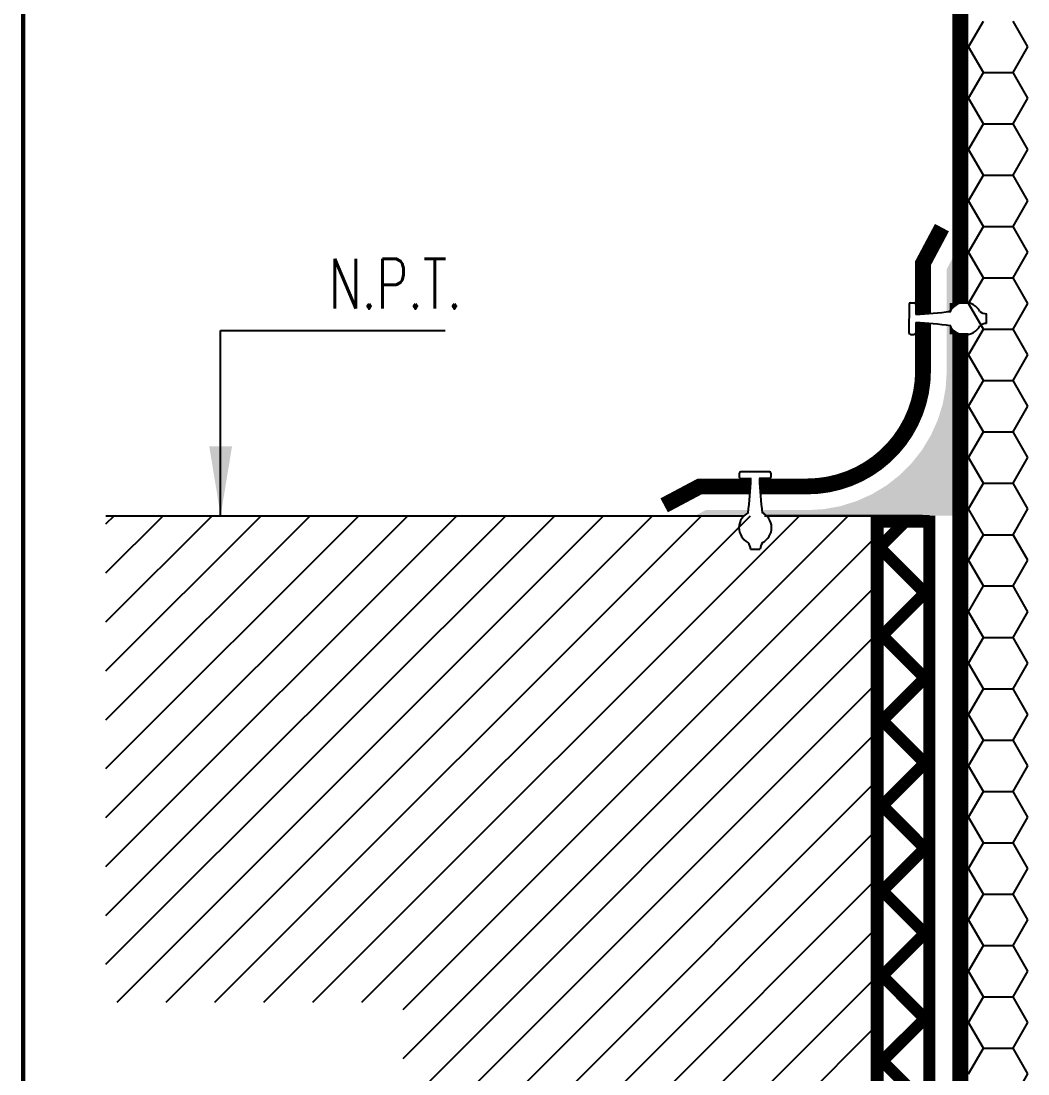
# Model space of a CAD drawing. Header units: millimetres. Extents: x -579 to 213, y -67 to 509.
# Drawn here: x -569.26 to -546.35, y 293.39 to 317.36 of the extents above; entities that cross this region are included whole.
import ezdxf

# ---------------------------------------------------------------- set-up
doc = ezdxf.new("R2010")
doc.units = ezdxf.units.MM
doc.header["$LTSCALE"] = 0.1
for name, color, linetype in [('D-01', 1, 'Continuous'), ('D-02', 2, 'Continuous'), ('D-03', 3, 'Continuous'), ('D-CUADRO', 252, 'Continuous'), ('D-GRIS', 252, 'Continuous'), ('D-TXT', 7, 'Continuous'), ('DC-TEXTO', 7, 'Continuous'), ('DC-VISTAS', 7, 'Continuous')]:
    doc.layers.add(name, color=color, linetype=linetype)
doc.styles.add('ROMANS', font='romans.shx', dxfattribs={"width": 0.7})
doc.dimstyles.new('FLECHAS-DET-1-5', dxfattribs={"dimscale": 0.035, "dimtxt": 180, "dimasz": 250, "dimexe": 50, "dimexo": 200, "dimgap": 80, "dimtad": 1, "dimdec": 3, "dimzin": 0, "dimdsep": 46, "dimtxsty": 'ROMANS', "dimblk1": 'OBLIQUE', "dimblk2": 'OBLIQUE', "dimsah": 1, "dimcen": 0.09, "dimdle": 20, "dimclrd": 256, "dimclre": 8, "dimclrt": 7, "dimadec": 0, "dimazin": 0, "dimtfac": 1, "dimtdec": 3, "dimtmove": 1, "dimatfit": 1, "dimfxl": 1, "dimtolj": 1, "dimtzin": 0, "dimarcsym": 0})

# ---------------------------------------------------------------- blocks, each defined once
blk = doc.blocks.new('_OBLIQUE')
at = {"color": 0, "linetype": 'ByBlock'}
blk.add_line((-0.5, -0.5), (0.5, 0.5), dxfattribs=at)
blk = doc.blocks.new('*X13')
at = {"color": 0}
for p, q in [((-840.84, 422.19), (-838.97, 425.43)), ((-833.34, 422.19), (-835.22, 425.43)), ((-838.97, 418.94), (-840.84, 422.19)), ((-840.84, 422.19), (-840.84, 422.19)), ((-835.22, 418.94), (-833.34, 422.19)), ((-840.84, 415.69), (-838.97, 418.94)), ((-838.97, 418.94), (-835.22, 418.94)), ((-833.34, 415.69), (-835.22, 418.94)), ((-838.97, 412.44), (-840.84, 415.69)), ((-840.84, 415.69), (-840.84, 415.69)), ((-835.22, 412.44), (-833.34, 415.69)), ((-840.84, 409.2), (-838.97, 412.44)), ((-838.97, 412.44), (-835.22, 412.44)), ((-833.34, 409.2), (-835.22, 412.44)), ((-838.97, 405.95), (-840.84, 409.2)), ((-840.84, 409.2), (-840.84, 409.2)), ((-835.22, 405.95), (-833.34, 409.2)), ((-840.84, 402.7), (-838.97, 405.95)), ((-838.97, 405.95), (-835.22, 405.95)), ((-833.34, 402.7), (-835.22, 405.95)), ((-838.97, 399.45), (-840.84, 402.7)), ((-840.84, 402.7), (-840.84, 402.7)), ((-835.22, 399.45), (-833.34, 402.7)), ((-840.84, 396.21), (-838.97, 399.45)), ((-838.97, 399.45), (-835.22, 399.45)), ((-833.34, 396.21), (-835.22, 399.45)), ((-838.97, 392.96), (-840.84, 396.21)), ((-840.84, 396.21), (-840.84, 396.21)), ((-835.22, 392.96), (-833.34, 396.21)), ((-840.84, 389.71), (-838.97, 392.96)), ((-838.97, 392.96), (-835.22, 392.96)), ((-833.34, 389.71), (-835.22, 392.96)), ((-838.97, 386.46), (-840.84, 389.71)), ((-840.84, 389.71), (-840.84, 389.71)), ((-835.22, 386.46), (-833.34, 389.71)), ((-840.84, 383.22), (-838.97, 386.46)), ((-838.97, 386.46), (-835.22, 386.46)), ((-833.34, 383.22), (-835.22, 386.46)), ((-838.97, 379.97), (-840.84, 383.22)), ((-840.84, 383.22), (-840.84, 383.22)), ((-835.22, 379.97), (-833.34, 383.22)), ((-840.84, 376.72), (-838.97, 379.97)), ((-838.97, 379.97), (-835.22, 379.97)), ((-833.34, 376.72), (-835.22, 379.97)), ((-838.97, 373.47), (-840.84, 376.72)), ((-840.84, 376.72), (-840.84, 376.72)), ((-835.22, 373.47), (-833.34, 376.72)), ((-840.84, 370.23), (-838.97, 373.47)), ((-838.97, 373.47), (-835.22, 373.47)), ((-833.34, 370.23), (-835.22, 373.47)), ((-838.97, 366.98), (-840.84, 370.23)), ((-840.84, 370.23), (-840.84, 370.23)), ((-835.22, 366.98), (-833.34, 370.23)), ((-840.84, 363.73), (-838.97, 366.98)), ((-838.97, 366.98), (-835.22, 366.98)), ((-833.34, 363.73), (-835.22, 366.98)), ((-838.97, 360.48), (-840.84, 363.73)), ((-840.84, 363.73), (-840.84, 363.73)), ((-835.22, 360.48), (-833.34, 363.73)), ((-840.84, 357.24), (-838.97, 360.48)), ((-838.97, 360.48), (-835.22, 360.48)), ((-833.34, 357.24), (-835.22, 360.48)), ((-838.97, 353.99), (-840.84, 357.24)), ((-840.84, 357.24), (-840.84, 357.24)), ((-835.22, 353.99), (-833.34, 357.24)), ((-840.84, 350.74), (-838.97, 353.99)), ((-838.97, 353.99), (-835.22, 353.99)), ((-833.34, 350.74), (-835.22, 353.99)), ((-838.97, 347.49), (-840.84, 350.74)), ((-840.84, 350.74), (-840.84, 350.74)), ((-835.22, 347.49), (-833.34, 350.74)), ((-840.84, 344.25), (-838.97, 347.49)), ((-838.97, 347.49), (-835.22, 347.49)), ((-833.34, 344.25), (-835.22, 347.49)), ((-838.97, 341), (-840.84, 344.25)), ((-840.84, 344.25), (-840.84, 344.25)), ((-835.22, 341), (-833.34, 344.25)), ((-840.84, 337.75), (-838.97, 341)), ((-838.97, 341), (-835.22, 341)), ((-833.34, 337.75), (-835.22, 341)), ((-838.97, 334.5), (-840.84, 337.75)), ((-840.84, 337.75), (-840.84, 337.75)), ((-835.22, 334.5), (-833.34, 337.75)), ((-840.84, 331.25), (-838.97, 334.5)), ((-838.97, 334.5), (-835.22, 334.5)), ((-833.34, 331.25), (-835.22, 334.5)), ((-838.97, 328.01), (-840.84, 331.25)), ((-840.84, 331.25), (-840.84, 331.25)), ((-835.22, 328.01), (-833.34, 331.25)), ((-840.84, 324.76), (-838.97, 328.01)), ((-838.97, 328.01), (-835.22, 328.01)), ((-833.34, 324.76), (-835.22, 328.01)), ((-838.97, 321.51), (-840.84, 324.76)), ((-840.84, 324.76), (-840.84, 324.76)), ((-835.22, 321.51), (-833.34, 324.76)), ((-840.84, 318.26), (-838.97, 321.51)), ((-838.97, 321.51), (-835.22, 321.51)), ((-833.34, 318.26), (-835.22, 321.51)), ((-838.97, 315.02), (-840.84, 318.26)), ((-840.84, 318.26), (-840.84, 318.26)), ((-835.22, 315.02), (-833.34, 318.26)), ((-840.84, 311.77), (-838.97, 315.02)), ((-838.97, 315.02), (-835.22, 315.02)), ((-833.34, 311.77), (-835.22, 315.02)), ((-838.97, 308.52), (-840.84, 311.77)), ((-840.84, 311.77), (-840.84, 311.77)), ((-835.22, 308.52), (-833.34, 311.77)), ((-840.84, 305.27), (-838.97, 308.52)), ((-838.97, 308.52), (-835.22, 308.52)), ((-833.34, 305.27), (-835.22, 308.52)), ((-838.97, 302.03), (-840.84, 305.27)), ((-840.84, 305.27), (-840.84, 305.27)), ((-835.22, 302.03), (-833.34, 305.27)), ((-840.84, 298.78), (-838.97, 302.03)), ((-838.97, 302.03), (-835.22, 302.03)), ((-833.34, 298.78), (-835.22, 302.03)), ((-838.97, 295.53), (-840.84, 298.78)), ((-840.84, 298.78), (-840.84, 298.78)), ((-835.22, 295.53), (-833.34, 298.78)), ((-840.84, 292.28), (-838.97, 295.53)), ((-838.97, 295.53), (-835.22, 295.53)), ((-833.34, 292.28), (-835.22, 295.53)), ((-840.84, 292.28), (-840.84, 292.28)), ((-835.22, 289.04), (-833.34, 292.28))]:
    blk.add_line(p, q, dxfattribs=at)
blk = doc.blocks.new('*U16')
at = {"layer": 'DC-VISTAS', "linetype": 'Continuous', "extrusion": (0, 0, -1)}
for points in [[(843.22, 384.16), (841.92, 384.16), (842.44, 383.92)], [(843.22, 384.16), (842.44, 383.92), (842.87, 383.56)], [(843.22, 384.16), (842.87, 383.56), (843.22, 383.09)], [(842.87, 383.56), (843.19, 383.09), (843.22, 383.09)], [(843.19, 383.09), (843.21, 383.09), (843.22, 383.09)]]:
    blk.add_solid(points, dxfattribs=at)
blk = doc.blocks.new('*U17')
at = {"layer": 'DC-VISTAS', "linetype": 'Continuous'}
for points in [[(-843.21, 381.3), (-843.22, 380.22), (-843.19, 381.29)], [(-843.22, 381.3), (-843.22, 380.22), (-843.21, 381.3)], [(-843.19, 381.29), (-843.22, 380.22), (-842.87, 380.83)], [(-842.87, 380.83), (-843.22, 380.22), (-842.44, 380.46)], [(-842.44, 380.46), (-843.22, 380.22), (-841.92, 380.22)]]:
    blk.add_solid(points, dxfattribs=at)
blk = doc.blocks.new('CORTE CONG')
blk.add_line((10.13, -293.36), (11.18, -292.31))
at = {"layer": 'D-01'}
for p, q in [((111.66, -265.57), (111.65, -269.17)), ((111.86, -265.38), (112.32, -265.38)), ((112.52, -265.58), (112.52, -266.88)), ((112.52, -267.87), (112.51, -269.18)), ((111.85, -269.38), (112.31, -269.38)), ((90.2, -286.96), (90.2, -287.43)), ((94, -286.75), (90.4, -286.76)), ((94.2, -286.95), (94.2, -287.42)), ((91.7, -287.62), (90.4, -287.63)), ((94, -287.62), (92.7, -287.62)), ((113.36, -292.31), (93.38, -292.31)), ((93.38, -292.31), (113.16, -292.31)), ((93.63, -292.31), (106.93, -292.31)), ((91.61, -296.56), (92.85, -296.55))]:
    blk.add_line(p, q, dxfattribs=at)
for points, const_width in [([(118.15, -269.22), (118.15, -501.26)], 2), ([(419.29, -517.24), (107.71, -517.24), (107.71, -292.31), (107.71, -292.31)], 1.5), ([(114.23, -292.31), (114.23, -292.31), (114.23, -510.74), (419.29, -510.74)], 1.5), ([(111.2, -293.03), (107.91, -296.32), (113.66, -302.07), (108.28, -307.45), (113.66, -312.83), (108.28, -318.22), (113.66, -323.6), (108.28, -328.98), (113.66, -334.37), (108.28, -339.75), (113.66, -345.13), (108.28, -350.51), (113.66, -355.9), (108.28, -361.28), (113.66, -366.66)], 1.5), ([(107.71, -293.08), (114.23, -293.08)], 1.5), ([(107.71, -293.08), (114.23, -293.08)], 1.5)]:
    blk.add_lwpolyline(points, dxfattribs=dict(at, const_width=const_width))
for points in [[(113.16, -292.31), (93.38, -292.31)], [(93.63, -292.31), (114.23, -292.31)]]:
    blk.add_lwpolyline(points, dxfattribs=at)
for centre, radius, start, end in [((111.86, -265.58), 0.2, 89.8585, 179.8585), ((112.32, -265.58), 0.2, 359.8585, 89.8585), ((118.73, -267.45), 2.12, 26.8168, 154.9351), ((110.52, -213.82), 53.05, 272.1536, 276.9033), ((110.2, -321.46), 53.6, 82.8281, 87.529), ((118.73, -267.32), 2.12, 204.7818, 332.9001), ((111.85, -269.18), 0.2, 179.8585, 269.8585), ((112.31, -269.18), 0.2, 269.8585, 359.8585), ((90.4, -286.96), 0.2, 90.1575, 180.1575), ((90.4, -287.43), 0.2, 180.1575, 270.1575), ((94, -286.95), 0.2, 0.1575, 90.1575), ((94, -287.42), 0.2, 270.1575, 0.1575), ((38.1, -285.59), 53.6, 353.1272, 357.8281), ((145.74, -285.35), 53.05, 182.4527, 187.2024), ((92.28, -293.83), 2.12, 115.0809, 243.1991), ((92.16, -293.83), 2.12, 297.1159, 65.2341), ((90.39, -296.5), 1.22, 357.1765, 39.4603), ((94.07, -296.49), 1.22, 140.8547, 183.1385)]:
    blk.add_arc(centre, radius, start, end, dxfattribs=at)
at = {"layer": 'D-02', "const_width": 2}
blk.add_lwpolyline([(118.15, -114.18), (118.15, -265.55)], dxfattribs=at)
at = {"layer": 'D-03'}
for p, q in [((10.13, -292.31), (90.81, -292.31)), ((106.93, -292.31), (106.93, -517.99))]:
    blk.add_line(p, q, dxfattribs=at)
at = {"layer": 'D-GRIS'}
for p, q in [((10.13, -349.04), (66.86, -292.31)), ((10.13, -342.86), (60.67, -292.31)), ((10.13, -336.67), (54.49, -292.31)), ((10.13, -330.48), (48.3, -292.31)), ((10.13, -324.29), (42.11, -292.31)), ((10.13, -318.11), (35.93, -292.31)), ((10.13, -311.92), (29.74, -292.31)), ((10.13, -305.73), (23.55, -292.31)), ((10.13, -299.55), (17.36, -292.31)), ((11.54, -353.82), (73.05, -292.31)), ((17.73, -353.82), (79.24, -292.31)), ((23.91, -353.82), (85.42, -292.31)), ((30.1, -353.82), (91.61, -292.31)), ((36.29, -353.82), (97.8, -292.31)), ((42.47, -353.82), (103.98, -292.31)), ((47.71, -354.78), (106.93, -295.55)), ((47.71, -360.96), (106.93, -301.74)), ((47.71, -367.15), (106.93, -307.93)), ((47.71, -373.34), (106.93, -314.11)), ((47.71, -379.52), (106.93, -320.3)), ((47.71, -385.71), (106.93, -326.49)), ((47.71, -391.9), (106.93, -332.67)), ((47.71, -398.09), (106.93, -338.86)), ((47.71, -404.27), (106.93, -345.05)), ((47.71, -410.46), (106.93, -351.24)), ((47.71, -416.65), (106.93, -357.42))]:
    blk.add_line(p, q, dxfattribs=at)
at = {"layer": 'D-GRIS', "const_width": 2}
for points in [[(115.82, -255.88), (113.43, -260.37), (113.43, -266.79)], [(91.62, -288.61), (85.2, -288.61), (80.7, -291)]]:
    blk.add_lwpolyline(points, dxfattribs=at)
blk.add_lwpolyline([(113.43, -267.96), (113.43, -273.96, -0.414214), (98.78, -288.61), (92.79, -288.61)], format="xyb", dxfattribs=at)
at = {"layer": 'D-GRIS', "linetype": 'Continuous', "extrusion": (0, 0, -1)}
for points in [[(-117.16, -268.75), (-117.16, -292.31), (-116.43, -273.96)], [(-116.43, -273.96), (-117.16, -292.31), (-116.3, -276.09)], [(-116.3, -276.09), (-117.16, -292.31), (-115.92, -278.19)], [(-115.92, -278.19), (-117.16, -292.31), (-115.29, -280.22)], [(-115.29, -280.22), (-117.16, -292.31), (-114.41, -282.16)], [(-114.41, -282.16), (-117.16, -292.31), (-113.31, -283.99)], [(-113.31, -283.99), (-117.16, -292.31), (-111.99, -285.67)], [(-111.99, -285.67), (-117.16, -292.31), (-110.49, -287.17)], [(-110.49, -287.17), (-117.16, -292.31), (-108.81, -288.49)], [(-108.81, -288.49), (-117.16, -292.31), (-106.98, -289.59)], [(-106.98, -289.59), (-117.16, -292.31), (-105.04, -290.46)], [(-100.91, -291.48), (-117.16, -292.31), (-98.78, -291.61)], [(-103.01, -291.1), (-117.16, -292.31), (-100.91, -291.48)], [(-105.04, -290.46), (-117.16, -292.31), (-103.01, -291.1)], [(-91.36, -291.61), (-91.35, -291.78), (-84.63, -292.31)], [(-85.94, -291.61), (-91.36, -291.61), (-84.63, -292.31)], [(-91.35, -291.78), (-91.33, -291.94), (-84.63, -292.31)], [(-91.33, -291.94), (-91.05, -292.11), (-84.63, -292.31)], [(-91.05, -292.11), (-90.81, -292.31), (-84.63, -292.31)], [(-93.06, -291.61), (-98.78, -291.61), (-93.08, -291.77)], [(-98.78, -291.61), (-117.16, -292.31), (-93.08, -291.77)], [(-93.08, -291.77), (-117.16, -292.31), (-93.1, -291.94)], [(-93.1, -291.94), (-117.16, -292.31), (-93.38, -292.1)], [(-93.38, -292.1), (-117.16, -292.31), (-93.63, -292.31)]]:
    blk.add_solid(points, dxfattribs=at)
at = {"layer": 'DC-TEXTO'}
blk.add_line((121.45, -268.02), (121.45, -266.77), dxfattribs=at)
for centre, start, end in [((121.39, -265.55), 230.5557, 272.8395), ((121.38, -269.23), 86.8774, 129.1613)]:
    blk.add_arc(centre, 1.22, start, end, dxfattribs=at)
at = {"layer": 'DC-VISTAS', "linetype": 'Continuous', "extrusion": (0, 0, -1)}
for points in [[(-117.16, -259.75), (-117.16, -266.02), (-116.43, -261.12)], [(-116.43, -261.12), (-117.16, -266.02), (-116.43, -266.54)], [(-117.16, -266.02), (-116.98, -266.25), (-116.43, -266.54)], [(-116.98, -266.25), (-116.84, -266.49), (-116.43, -266.54)], [(-116.84, -266.49), (-116.64, -266.52), (-116.43, -266.54)], [(-116.43, -268.22), (-116.63, -268.25), (-116.43, -273.96)], [(-116.63, -268.25), (-116.83, -268.27), (-116.43, -273.96)], [(-116.83, -268.27), (-116.98, -268.52), (-116.43, -273.96)], [(-116.98, -268.52), (-117.16, -268.75), (-116.43, -273.96)]]:
    blk.add_solid(points, dxfattribs=at)
at = {"layer": 'D-01', "linetype": 'Continuous'}
for name in ['*U16', '*U17']:
    blk.add_blockref(name, (960.03, -649.58), dxfattribs=at)
at = {"layer": 'D-GRIS'}
blk.add_blockref('*X13', (960.03, -655.19), dxfattribs=at)
at = {"layer": 'D-TXT', "insert": (38.3, -266.11), "char_height": 6.3, "attachment_point": 7, "style": 'ROMANS'}
blk.add_mtext('N.P.T.', dxfattribs=at)
at = {"layer": 'D-01', "annotation_type": 0, "has_hookline": 1, "hookline_direction": 0, "text_width": 17.01}
blk.add_leader([(24.63, -292.31), (24.63, -268.91), (35.5, -268.91)], dimstyle='FLECHAS-DET-1-5', override={"dimgap": 80, "dimtad": 1}, dxfattribs=at)

msp = doc.modelspace()

# ---------------------------------------------------------------- linework, layer by layer
at = {"layer": 'D-CUADRO', "const_width": 0.1}
msp.add_lwpolyline([(-569.21, 363.467), (-469.21, 363.467), (-469.21, 243.467), (-569.21, 243.467), (-569.21, 363.467)], dxfattribs=at)

# ---------------------------------------------------------------- block references
at = {"xscale": 0.1799999999998362, "yscale": 0.1799999999998362, "zscale": 0.1799999999998362}
msp.add_blockref('CORTE CONG', (-569.152, 358.713), dxfattribs=at)

doc.saveas('drawing.dxf')
